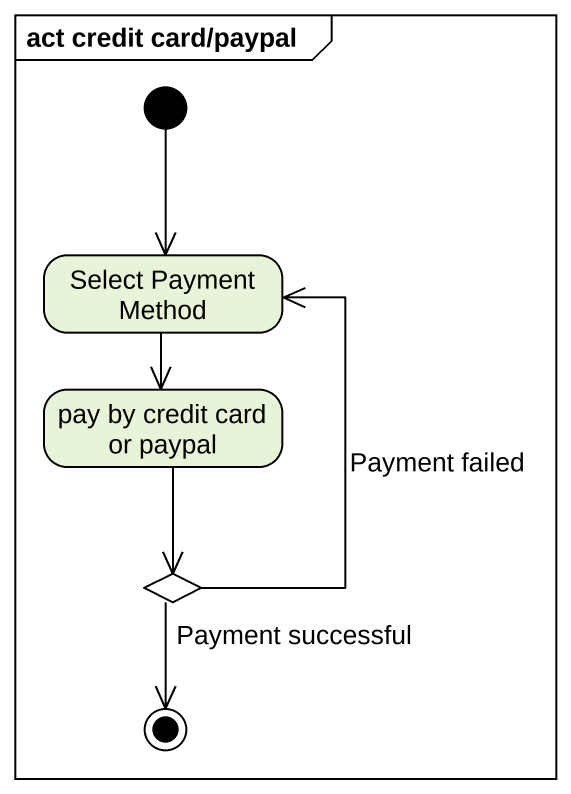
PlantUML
@startuml
mainframe act credit card/paypal
hide empty description
state "Select Payment Method" as Select_Payment_Method
state "pay by credit card or paypal" as pay_by_credit_card_or_paypal
state choice1 <<choice>>
[*] --> Select_Payment_Method
Select_Payment_Method --> pay_by_credit_card_or_paypal
pay_by_credit_card_or_paypal --> choice1
choice1 -up-> Select_Payment_Method : Payment failed
choice1 --> [*] : Payment successful
@enduml
